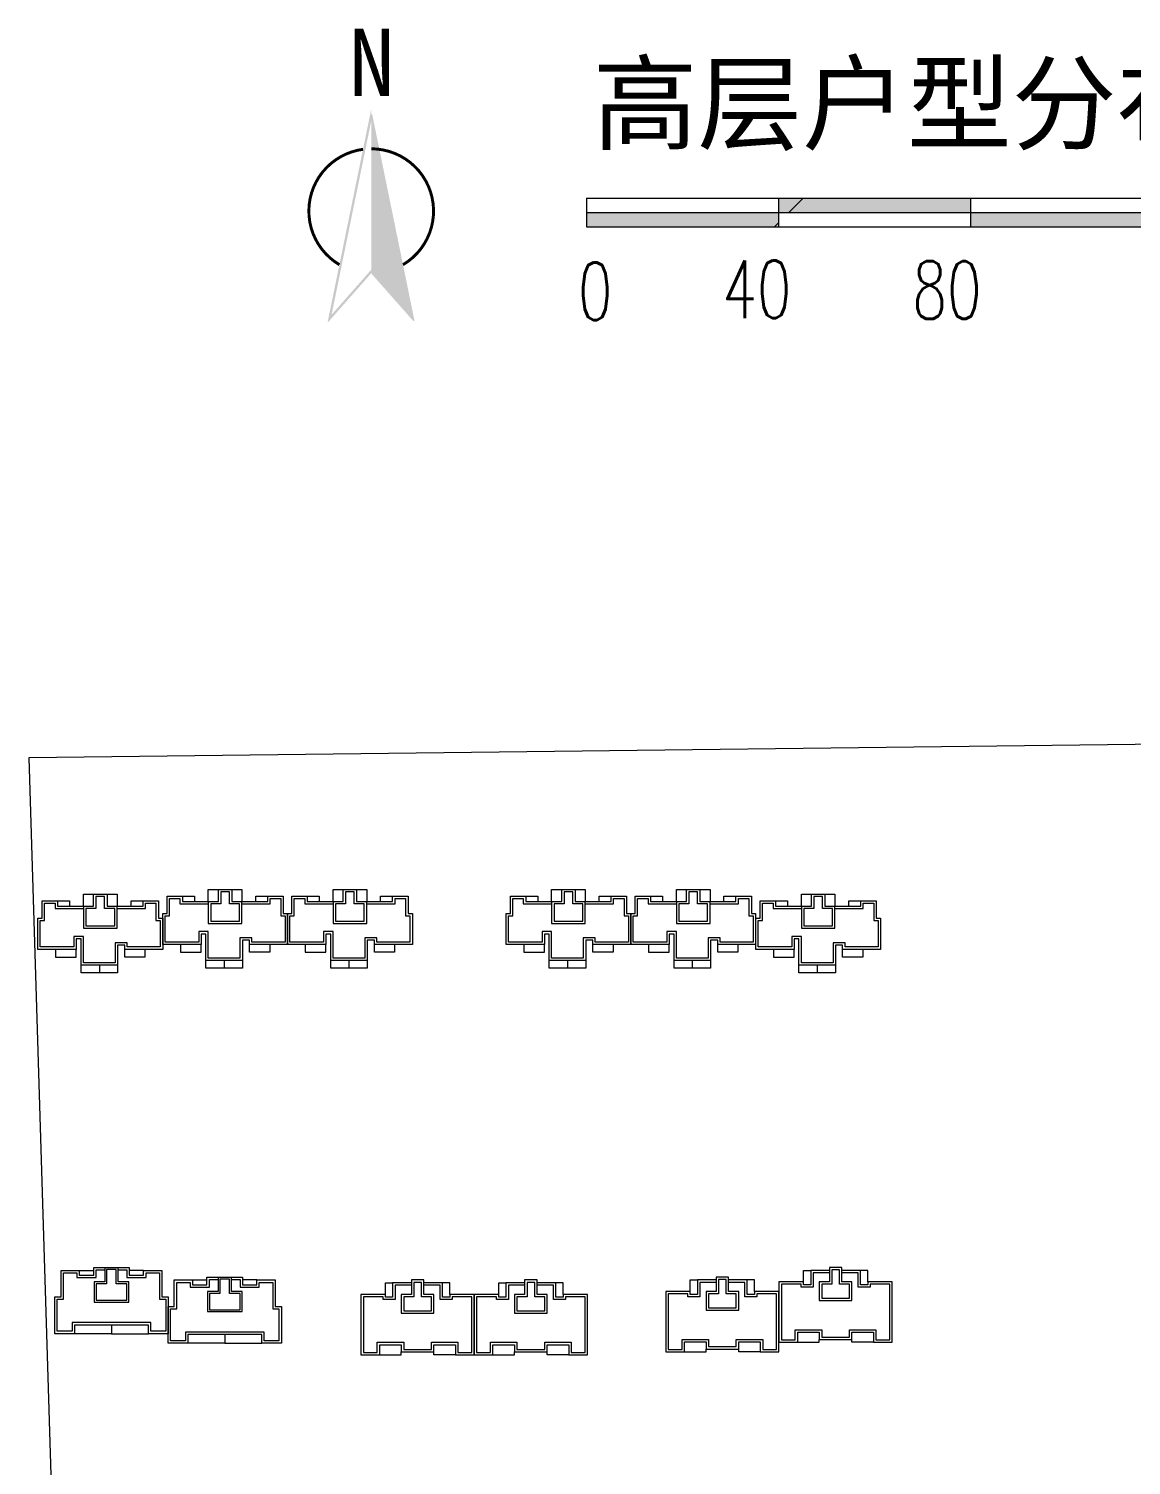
# Model space of a CAD drawing. Extents: x 110900 to 173900, y 7197 to 51694.
# Drawn here: x 114256 to 116553, y 16485 to 19480 of the extents above; entities that cross this region are included whole.
import ezdxf
from ezdxf.enums import TextEntityAlignment as Align

# ---------------------------------------------------------------- set-up
doc = ezdxf.new("R2010")
doc.units = 0
doc.header["$LTSCALE"] = 1000
doc.header["$MEASUREMENT"] = 0
for name, color, linetype, lineweight in [('140', 2, 'Continuous', 5), ('7-环境', 159, 'Continuous', 5), ('图框', 7, 'Continuous', 5)]:
    doc.layers.add(name, color=color, linetype=linetype, lineweight=lineweight)
doc.layers.add('PUB_TEXT', color=255, linetype='Continuous')
doc.styles.add('DIM_FONT', font='SIMPLEX.shx', dxfattribs={"width": 0.8})
doc.styles.add('GHHXMJ_DIM', font='SimSun.ttf')

msp = doc.modelspace()

# ---------------------------------------------------------------- hatches: boundary and pattern name
at = {"layer": '7-环境', "linetype": 'ByBlock'}
h = msp.add_hatch(dxfattribs=at)
h.set_pattern_fill('ANSI31', color=256, scale=1000, style=0)
h.set_pattern_definition([(45, (-89259.5, 90140.4), (-1122.532, 1122.532), [])])
h.paths.add_polyline_path([(115418.1, 19096.6), (115418.1, 19066.6), (115818.1, 19066.6), (115818.1, 19096.6)])
h.paths.add_polyline_path([(116218.1, 19096.6), (116218.1, 19126.6), (115818.1, 19126.6), (115818.1, 19096.6)])
h.paths.add_polyline_path([(116218.1, 19096.6), (116218.1, 19066.6), (117418.1, 19066.6), (117418.1, 19096.6)])
h = msp.add_hatch(dxfattribs=at)
h.set_pattern_fill('ANSI31', color=256, scale=1000, style=0)
h.set_pattern_definition([(45, (-89259.5, 90140.4), (-1122.532, 1122.532), [])])
h.paths.add_polyline_path([(115418.1, 19096.6), (115418.1, 19066.6), (115818.1, 19066.6), (115818.1, 19096.6)])
h.paths.add_polyline_path([(116218.1, 19096.6), (116218.1, 19126.6), (115818.1, 19126.6), (115818.1, 19096.6)])
h.paths.add_polyline_path([(116218.1, 19096.6), (116218.1, 19066.6), (117418.1, 19066.6), (117418.1, 19096.6)])
at = {"layer": '图框'}
for points in [[(114969.7, 19287), (114969.7, 19311.3), (114878.7, 18866.5), (114969.7, 18969.7), (114969.7, 18977.1), (114887.2, 18883.5)], [(114971.9, 19300.6, 0.00244), (114969.7, 19300.6), (114969.7, 18969.6), (115057.6, 18870.1, 0.002695), (115059.9, 18871)]]:
    msp.add_hatch(color=256, dxfattribs=at).paths.add_polyline_path(points)
h = msp.add_hatch(color=256, dxfattribs=at)
h.paths.add_polyline_path([(115818.1, 19066.6), (115818.1, 19096.6), (115418.1, 19096.6), (115418.1, 19066.6)])
h.paths.add_polyline_path([(116218.1, 19096.6), (116218.1, 19126.6), (115818.1, 19126.6), (115818.1, 19096.6)])
h.paths.add_polyline_path([(117418.1, 19066.6), (117418.1, 19096.6), (116218.1, 19096.6), (116218.1, 19066.6)])
h = msp.add_hatch(color=256, dxfattribs=at)
h.paths.add_polyline_path([(115818.1, 19066.6), (115818.1, 19096.6), (115418.1, 19096.6), (115418.1, 19066.6)])
h.paths.add_polyline_path([(116218.1, 19096.6), (116218.1, 19126.6), (115818.1, 19126.6), (115818.1, 19096.6)])
h.paths.add_polyline_path([(117418.1, 19066.6), (117418.1, 19096.6), (116218.1, 19096.6), (116218.1, 19066.6)])

# ---------------------------------------------------------------- linework, layer by layer
at = {"layer": '140', "color": 7}
for p, q in [((118050.6, 18005.7), (114256.3, 17960)), ((114256.3, 17960), (114394.5, 13487.7)), ((114370.4, 17650.6), (114370.4, 17675.6)), ((114370.4, 17675.6), (114391.4, 17675.6)), ((114391.4, 17650.6), (114391.4, 17675.6)), ((114391.4, 17675.6), (114419.4, 17675.6)), ((114414.4, 17670.6), (114396.4, 17670.6)), ((114396.4, 17670.6), (114396.4, 17645.6)), ((114414.4, 17645.6), (114414.4, 17670.6)), ((114419.4, 17675.6), (114419.4, 17650.6)), ((114419.4, 17675.6), (114440.4, 17675.6)), ((114440.4, 17675.6), (114440.4, 17650.6)), ((114544.4, 17671.6), (114576.4, 17671.6)), ((114544.4, 17635.6), (114544.4, 17671.6)), ((114549.4, 17630.6), (114549.4, 17666.6)), ((114549.4, 17666.6), (114571.4, 17666.6)), ((114571.4, 17666.6), (114571.4, 17655.6)), ((114576.4, 17671.6), (114576.4, 17660.6)), ((114576.4, 17671.6), (114601.4, 17671.6)), ((114601.4, 17671.6), (114601.4, 17660.6)), ((114630.4, 17660.6), (114630.4, 17685.6)), ((114630.4, 17685.6), (114651.4, 17685.6)), ((114651.4, 17660.6), (114651.4, 17685.6)), ((114651.4, 17685.6), (114679.4, 17685.6)), ((114674.4, 17680.6), (114656.4, 17680.6)), ((114656.4, 17680.6), (114656.4, 17655.6)), ((114674.4, 17655.6), (114674.4, 17680.6)), ((114679.4, 17685.6), (114679.4, 17660.6)), ((114679.4, 17685.6), (114700.4, 17685.6)), ((114700.4, 17685.6), (114700.4, 17660.6)), ((114729.4, 17660.6), (114729.4, 17671.6)), ((114729.4, 17671.6), (114754.4, 17671.6)), ((114754.4, 17660.6), (114754.4, 17671.6)), ((114754.4, 17671.6), (114786.4, 17671.6)), ((114759.4, 17655.6), (114759.4, 17666.6)), ((114759.4, 17666.6), (114781.4, 17666.6)), ((114781.4, 17666.6), (114781.4, 17630.6)), ((114786.4, 17671.6), (114786.4, 17635.6)), ((114804.4, 17671.6), (114836.4, 17671.6)), ((114804.4, 17635.6), (114804.4, 17671.6)), ((114809.4, 17630.6), (114809.4, 17666.6)), ((114809.4, 17666.6), (114831.4, 17666.6)), ((114831.4, 17666.6), (114831.4, 17655.6)), ((114836.4, 17671.6), (114836.4, 17660.6)), ((114836.4, 17671.6), (114861.4, 17671.6)), ((114861.4, 17671.6), (114861.4, 17660.6)), ((114890.4, 17660.6), (114890.4, 17685.6)), ((114890.4, 17685.6), (114911.4, 17685.6)), ((114911.4, 17660.6), (114911.4, 17685.6)), ((114911.4, 17685.6), (114939.4, 17685.6)), ((114934.4, 17680.6), (114916.4, 17680.6)), ((114916.4, 17680.6), (114916.4, 17655.6)), ((114934.4, 17655.6), (114934.4, 17680.6)), ((114939.4, 17685.6), (114939.4, 17660.6)), ((114939.4, 17685.6), (114960.4, 17685.6)), ((114960.4, 17685.6), (114960.4, 17660.6)), ((114989.4, 17660.6), (114989.4, 17671.6)), ((114989.4, 17671.6), (115014.4, 17671.6)), ((115014.4, 17660.6), (115014.4, 17671.6)), ((115014.4, 17671.6), (115046.4, 17671.6)), ((115019.4, 17655.6), (115019.4, 17666.6)), ((115019.4, 17666.6), (115041.4, 17666.6)), ((115041.4, 17666.6), (115041.4, 17630.6)), ((115046.4, 17671.6), (115046.4, 17635.6)), ((115259.6, 17671.6), (115291.6, 17671.6)), ((115259.6, 17635.6), (115259.6, 17671.6)), ((115264.6, 17630.6), (115264.6, 17666.6)), ((115264.6, 17666.6), (115286.6, 17666.6)), ((115286.6, 17666.6), (115286.6, 17655.6)), ((115291.6, 17671.6), (115291.6, 17660.6)), ((115291.6, 17671.6), (115316.6, 17671.6)), ((115316.6, 17671.6), (115316.6, 17660.6)), ((115345.6, 17660.6), (115345.6, 17685.6)), ((115345.6, 17685.6), (115366.6, 17685.6)), ((115366.6, 17660.6), (115366.6, 17685.6)), ((115366.6, 17685.6), (115394.6, 17685.6)), ((115389.6, 17680.6), (115371.6, 17680.6)), ((115371.6, 17680.6), (115371.6, 17655.6)), ((115389.6, 17655.6), (115389.6, 17680.6)), ((115394.6, 17685.6), (115394.6, 17660.6)), ((115394.6, 17685.6), (115415.6, 17685.6)), ((115415.6, 17685.6), (115415.6, 17660.6)), ((115444.6, 17660.6), (115444.6, 17671.6)), ((115444.6, 17671.6), (115469.6, 17671.6)), ((115469.6, 17660.6), (115469.6, 17671.6)), ((115469.6, 17671.6), (115501.6, 17671.6)), ((115474.6, 17655.6), (115474.6, 17666.6)), ((115474.6, 17666.6), (115496.6, 17666.6)), ((115496.6, 17666.6), (115496.6, 17630.6)), ((115501.6, 17671.6), (115501.6, 17635.6)), ((115519.6, 17671.6), (115551.6, 17671.6)), ((115519.6, 17635.6), (115519.6, 17671.6)), ((115524.6, 17630.6), (115524.6, 17666.6)), ((115524.6, 17666.6), (115546.6, 17666.6)), ((115546.6, 17666.6), (115546.6, 17655.6)), ((115551.6, 17671.6), (115551.6, 17660.6)), ((115551.6, 17671.6), (115576.6, 17671.6)), ((115576.6, 17671.6), (115576.6, 17660.6)), ((115605.6, 17660.6), (115605.6, 17685.6)), ((115605.6, 17685.6), (115626.6, 17685.6)), ((115626.6, 17660.6), (115626.6, 17685.6)), ((115626.6, 17685.6), (115654.6, 17685.6)), ((115649.6, 17680.6), (115631.6, 17680.6)), ((115631.6, 17680.6), (115631.6, 17655.6)), ((115649.6, 17655.6), (115649.6, 17680.6)), ((115654.6, 17685.6), (115654.6, 17660.6)), ((115654.6, 17685.6), (115675.6, 17685.6)), ((115675.6, 17685.6), (115675.6, 17660.6)), ((115704.6, 17660.6), (115704.6, 17671.6)), ((115704.6, 17671.6), (115729.6, 17671.6)), ((115729.6, 17660.6), (115729.6, 17671.6)), ((115729.6, 17671.6), (115761.6, 17671.6)), ((115734.6, 17655.6), (115734.6, 17666.6)), ((115734.6, 17666.6), (115756.6, 17666.6)), ((115756.6, 17666.6), (115756.6, 17630.6)), ((115761.6, 17671.6), (115761.6, 17635.6)), ((115865.8, 17650.6), (115865.8, 17675.6)), ((115865.8, 17675.6), (115886.8, 17675.6)), ((115886.8, 17650.6), (115886.8, 17675.6)), ((115886.8, 17675.6), (115914.8, 17675.6)), ((115909.8, 17670.6), (115891.8, 17670.6)), ((115891.8, 17670.6), (115891.8, 17645.6)), ((115909.8, 17645.6), (115909.8, 17670.6)), ((115914.8, 17675.6), (115914.8, 17650.6)), ((115914.8, 17675.6), (115935.8, 17675.6)), ((115935.8, 17675.6), (115935.8, 17650.6)), ((114284.4, 17661.6), (114316.4, 17661.6)), ((114284.4, 17625.6), (114284.4, 17661.6)), ((114289.4, 17620.6), (114289.4, 17656.6)), ((114289.4, 17656.6), (114311.4, 17656.6)), ((114311.4, 17656.6), (114311.4, 17645.6)), ((114311.4, 17645.6), (114370.4, 17645.6)), ((114316.4, 17661.6), (114316.4, 17650.6)), ((114316.4, 17661.6), (114341.4, 17661.6)), ((114316.4, 17650.6), (114391.4, 17650.6)), ((114341.4, 17661.6), (114341.4, 17650.6)), ((114370.4, 17650.6), (114370.4, 17604.6)), ((114375.4, 17645.6), (114375.4, 17609.6)), ((114396.4, 17645.6), (114375.4, 17645.6)), ((114435.4, 17645.6), (114414.4, 17645.6)), ((114419.4, 17650.6), (114494.4, 17650.6)), ((114435.4, 17609.6), (114435.4, 17645.6)), ((114440.4, 17604.6), (114440.4, 17650.6)), ((114440.4, 17645.6), (114499.4, 17645.6)), ((114469.4, 17650.6), (114469.4, 17661.6)), ((114469.4, 17661.6), (114494.4, 17661.6)), ((114494.4, 17650.6), (114494.4, 17661.6)), ((114494.4, 17661.6), (114526.4, 17661.6)), ((114499.4, 17645.6), (114499.4, 17656.6)), ((114499.4, 17656.6), (114521.4, 17656.6)), ((114521.4, 17656.6), (114521.4, 17620.6)), ((114526.4, 17661.6), (114526.4, 17625.6)), ((114571.4, 17655.6), (114630.4, 17655.6)), ((114576.4, 17660.6), (114651.4, 17660.6)), ((114630.4, 17660.6), (114630.4, 17614.6)), ((114635.4, 17655.6), (114635.4, 17619.6)), ((114656.4, 17655.6), (114635.4, 17655.6)), ((114695.4, 17655.6), (114674.4, 17655.6)), ((114679.4, 17660.6), (114754.4, 17660.6)), ((114695.4, 17619.6), (114695.4, 17655.6)), ((114700.4, 17614.6), (114700.4, 17660.6)), ((114700.4, 17655.6), (114759.4, 17655.6)), ((114831.4, 17655.6), (114890.4, 17655.6)), ((114836.4, 17660.6), (114911.4, 17660.6)), ((114890.4, 17660.6), (114890.4, 17614.6)), ((114895.4, 17655.6), (114895.4, 17619.6)), ((114916.4, 17655.6), (114895.4, 17655.6)), ((114955.4, 17655.6), (114934.4, 17655.6)), ((114939.4, 17660.6), (115014.4, 17660.6)), ((114955.4, 17619.6), (114955.4, 17655.6)), ((114960.4, 17614.6), (114960.4, 17660.6)), ((114960.4, 17655.6), (115019.4, 17655.6)), ((115286.6, 17655.6), (115345.6, 17655.6)), ((115291.6, 17660.6), (115366.6, 17660.6)), ((115345.6, 17660.6), (115345.6, 17614.6)), ((115350.6, 17655.6), (115350.6, 17619.6)), ((115371.6, 17655.6), (115350.6, 17655.6)), ((115410.6, 17655.6), (115389.6, 17655.6)), ((115394.6, 17660.6), (115469.6, 17660.6)), ((115410.6, 17619.6), (115410.6, 17655.6)), ((115415.6, 17614.6), (115415.6, 17660.6)), ((115415.6, 17655.6), (115474.6, 17655.6)), ((115546.6, 17655.6), (115605.6, 17655.6)), ((115551.6, 17660.6), (115626.6, 17660.6)), ((115605.6, 17660.6), (115605.6, 17614.6)), ((115610.6, 17655.6), (115610.6, 17619.6)), ((115631.6, 17655.6), (115610.6, 17655.6)), ((115670.6, 17655.6), (115649.6, 17655.6)), ((115654.6, 17660.6), (115729.6, 17660.6)), ((115670.6, 17619.6), (115670.6, 17655.6)), ((115675.6, 17614.6), (115675.6, 17660.6)), ((115675.6, 17655.6), (115734.6, 17655.6)), ((115779.8, 17661.6), (115811.8, 17661.6)), ((115779.8, 17625.6), (115779.8, 17661.6)), ((115784.8, 17620.6), (115784.8, 17656.6)), ((115784.8, 17656.6), (115806.8, 17656.6)), ((115806.8, 17656.6), (115806.8, 17645.6)), ((115806.8, 17645.6), (115865.8, 17645.6)), ((115811.8, 17661.6), (115811.8, 17650.6)), ((115811.8, 17661.6), (115836.8, 17661.6)), ((115811.8, 17650.6), (115886.8, 17650.6)), ((115836.8, 17661.6), (115836.8, 17650.6)), ((115865.8, 17650.6), (115865.8, 17604.6)), ((115870.8, 17645.6), (115870.8, 17609.6)), ((115891.8, 17645.6), (115870.8, 17645.6)), ((115930.8, 17645.6), (115909.8, 17645.6)), ((115914.8, 17650.6), (115989.8, 17650.6)), ((115930.8, 17609.6), (115930.8, 17645.6)), ((115935.8, 17604.6), (115935.8, 17650.6)), ((115935.8, 17645.6), (115994.8, 17645.6)), ((115964.8, 17650.6), (115964.8, 17661.6)), ((115964.8, 17661.6), (115989.8, 17661.6)), ((115989.8, 17650.6), (115989.8, 17661.6)), ((115989.8, 17661.6), (116021.8, 17661.6)), ((115994.8, 17645.6), (115994.8, 17656.6)), ((115994.8, 17656.6), (116016.8, 17656.6)), ((116016.8, 17656.6), (116016.8, 17620.6)), ((116021.8, 17661.6), (116021.8, 17625.6)), ((114275.4, 17560.6), (114275.4, 17625.6)), ((114275.4, 17625.6), (114284.4, 17625.6)), ((114280.4, 17565.6), (114280.4, 17620.6)), ((114280.4, 17620.6), (114289.4, 17620.6)), ((114375.4, 17609.6), (114435.4, 17609.6)), ((114521.4, 17620.6), (114530.4, 17620.6)), ((114526.4, 17625.6), (114535.4, 17625.6)), ((114530.4, 17620.6), (114530.4, 17565.6)), ((114535.4, 17570.6), (114535.4, 17635.6)), ((114535.4, 17635.6), (114544.4, 17635.6)), ((114535.4, 17625.6), (114535.4, 17560.6)), ((114540.4, 17575.6), (114540.4, 17630.6)), ((114540.4, 17630.6), (114549.4, 17630.6)), ((114630.4, 17614.6), (114700.4, 17614.6)), ((114635.4, 17619.6), (114695.4, 17619.6)), ((114781.4, 17630.6), (114790.4, 17630.6)), ((114786.4, 17635.6), (114795.4, 17635.6)), ((114790.4, 17630.6), (114790.4, 17575.6)), ((114795.4, 17570.6), (114795.4, 17635.6)), ((114795.4, 17635.6), (114804.4, 17635.6)), ((114795.4, 17635.6), (114795.4, 17570.6)), ((114800.4, 17575.6), (114800.4, 17630.6)), ((114800.4, 17630.6), (114809.4, 17630.6)), ((114890.4, 17614.6), (114960.4, 17614.6)), ((114895.4, 17619.6), (114955.4, 17619.6)), ((115041.4, 17630.6), (115050.4, 17630.6)), ((115046.4, 17635.6), (115055.4, 17635.6)), ((115050.4, 17630.6), (115050.4, 17575.6)), ((115055.4, 17635.6), (115055.4, 17570.6)), ((115250.6, 17570.6), (115250.6, 17635.6)), ((115250.6, 17635.6), (115259.6, 17635.6)), ((115255.6, 17575.6), (115255.6, 17630.6)), ((115255.6, 17630.6), (115264.6, 17630.6)), ((115345.6, 17614.6), (115415.6, 17614.6)), ((115350.6, 17619.6), (115410.6, 17619.6)), ((115496.6, 17630.6), (115505.6, 17630.6)), ((115501.6, 17635.6), (115510.6, 17635.6)), ((115505.6, 17630.6), (115505.6, 17575.6)), ((115510.6, 17570.6), (115510.6, 17635.6)), ((115510.6, 17635.6), (115519.6, 17635.6)), ((115510.6, 17635.6), (115510.6, 17570.6)), ((115515.6, 17575.6), (115515.6, 17630.6)), ((115515.6, 17630.6), (115524.6, 17630.6)), ((115605.6, 17614.6), (115675.6, 17614.6)), ((115610.6, 17619.6), (115670.6, 17619.6)), ((115756.6, 17630.6), (115765.6, 17630.6)), ((115761.6, 17635.6), (115770.6, 17635.6)), ((115765.6, 17630.6), (115765.6, 17575.6)), ((115770.6, 17635.6), (115770.6, 17570.6)), ((115770.8, 17560.6), (115770.8, 17625.6)), ((115770.8, 17625.6), (115779.8, 17625.6)), ((115775.8, 17565.6), (115775.8, 17620.6)), ((115775.8, 17620.6), (115784.8, 17620.6)), ((115870.8, 17609.6), (115930.8, 17609.6)), ((116016.8, 17620.6), (116025.8, 17620.6)), ((116021.8, 17625.6), (116030.8, 17625.6)), ((116025.8, 17620.6), (116025.8, 17565.6)), ((116030.8, 17625.6), (116030.8, 17560.6)), ((114370.4, 17587.6), (114350.4, 17587.6)), ((114350.4, 17587.6), (114350.4, 17565.6)), ((114365.4, 17582.6), (114355.4, 17582.6)), ((114355.4, 17582.6), (114355.4, 17560.6)), ((114365.4, 17527.6), (114365.4, 17582.6)), ((114370.4, 17604.6), (114440.4, 17604.6)), ((114370.4, 17532.6), (114370.4, 17587.6)), ((114630.4, 17597.6), (114610.4, 17597.6)), ((114610.4, 17597.6), (114610.4, 17575.6)), ((114625.4, 17592.6), (114615.4, 17592.6)), ((114615.4, 17592.6), (114615.4, 17570.6)), ((114625.4, 17537.6), (114625.4, 17592.6)), ((114630.4, 17542.6), (114630.4, 17597.6)), ((114721.4, 17584.6), (114696.4, 17584.6)), ((114696.4, 17584.6), (114696.4, 17542.6)), ((114716.4, 17579.6), (114701.4, 17579.6)), ((114701.4, 17579.6), (114701.4, 17537.6)), ((114716.4, 17570.6), (114716.4, 17579.6)), ((114721.4, 17575.6), (114721.4, 17584.6)), ((114890.4, 17597.6), (114870.4, 17597.6)), ((114870.4, 17597.6), (114870.4, 17575.6)), ((114885.4, 17592.6), (114875.4, 17592.6)), ((114875.4, 17592.6), (114875.4, 17570.6)), ((114885.4, 17537.6), (114885.4, 17592.6)), ((114890.4, 17542.6), (114890.4, 17597.6)), ((114981.4, 17584.6), (114956.4, 17584.6)), ((114956.4, 17584.6), (114956.4, 17542.6)), ((114976.4, 17579.6), (114961.4, 17579.6)), ((114961.4, 17579.6), (114961.4, 17537.6)), ((114976.4, 17570.6), (114976.4, 17579.6)), ((114981.4, 17575.6), (114981.4, 17584.6)), ((115345.6, 17597.6), (115325.6, 17597.6)), ((115325.6, 17597.6), (115325.6, 17575.6)), ((115340.6, 17592.6), (115330.6, 17592.6)), ((115330.6, 17592.6), (115330.6, 17570.6)), ((115340.6, 17537.6), (115340.6, 17592.6)), ((115345.6, 17542.6), (115345.6, 17597.6)), ((115436.6, 17584.6), (115411.6, 17584.6)), ((115411.6, 17584.6), (115411.6, 17542.6)), ((115431.6, 17579.6), (115416.6, 17579.6)), ((115416.6, 17579.6), (115416.6, 17537.6)), ((115431.6, 17570.6), (115431.6, 17579.6)), ((115436.6, 17575.6), (115436.6, 17584.6)), ((115605.6, 17597.6), (115585.6, 17597.6)), ((115585.6, 17597.6), (115585.6, 17575.6)), ((115600.6, 17592.6), (115590.6, 17592.6)), ((115590.6, 17592.6), (115590.6, 17570.6)), ((115600.6, 17537.6), (115600.6, 17592.6)), ((115605.6, 17542.6), (115605.6, 17597.6)), ((115696.6, 17584.6), (115671.6, 17584.6)), ((115671.6, 17584.6), (115671.6, 17542.6)), ((115691.6, 17579.6), (115676.6, 17579.6)), ((115676.6, 17579.6), (115676.6, 17537.6)), ((115691.6, 17570.6), (115691.6, 17579.6)), ((115696.6, 17575.6), (115696.6, 17584.6)), ((115865.8, 17587.6), (115845.8, 17587.6)), ((115845.8, 17587.6), (115845.8, 17565.6)), ((115860.8, 17582.6), (115850.8, 17582.6)), ((115850.8, 17582.6), (115850.8, 17560.6)), ((115860.8, 17527.6), (115860.8, 17582.6)), ((115865.8, 17604.6), (115935.8, 17604.6)), ((115865.8, 17532.6), (115865.8, 17587.6)), ((114355.4, 17560.6), (114275.4, 17560.6)), ((114350.4, 17565.6), (114280.4, 17565.6)), ((114312.4, 17560.6), (114312.4, 17544.6)), ((114355.4, 17544.6), (114355.4, 17560.6)), ((114461.4, 17574.6), (114436.4, 17574.6)), ((114436.4, 17574.6), (114436.4, 17532.6)), ((114456.4, 17569.6), (114441.4, 17569.6)), ((114441.4, 17569.6), (114441.4, 17527.6)), ((114456.4, 17560.6), (114456.4, 17569.6)), ((114535.4, 17560.6), (114456.4, 17560.6)), ((114456.4, 17544.6), (114456.4, 17560.6)), ((114461.4, 17565.6), (114461.4, 17574.6)), ((114530.4, 17565.6), (114461.4, 17565.6)), ((114498.4, 17560.6), (114498.4, 17544.6)), ((114615.4, 17570.6), (114535.4, 17570.6)), ((114610.4, 17575.6), (114540.4, 17575.6)), ((114572.4, 17570.6), (114572.4, 17554.6)), ((114572.4, 17554.6), (114615.4, 17554.6)), ((114615.4, 17554.6), (114615.4, 17570.6)), ((114795.4, 17570.6), (114716.4, 17570.6)), ((114716.4, 17554.6), (114716.4, 17570.6)), ((114758.4, 17554.6), (114716.4, 17554.6)), ((114790.4, 17575.6), (114721.4, 17575.6)), ((114758.4, 17570.6), (114758.4, 17554.6)), ((114875.4, 17570.6), (114795.4, 17570.6)), ((114870.4, 17575.6), (114800.4, 17575.6)), ((114832.4, 17570.6), (114832.4, 17554.6)), ((114832.4, 17554.6), (114875.4, 17554.6)), ((114875.4, 17554.6), (114875.4, 17570.6)), ((115055.4, 17570.6), (114976.4, 17570.6)), ((114976.4, 17554.6), (114976.4, 17570.6)), ((115018.4, 17554.6), (114976.4, 17554.6)), ((115050.4, 17575.6), (114981.4, 17575.6)), ((115018.4, 17570.6), (115018.4, 17554.6)), ((115330.6, 17570.6), (115250.6, 17570.6)), ((115325.6, 17575.6), (115255.6, 17575.6)), ((115287.6, 17570.6), (115287.6, 17554.6)), ((115287.6, 17554.6), (115330.6, 17554.6)), ((115330.6, 17554.6), (115330.6, 17570.6)), ((115510.6, 17570.6), (115431.6, 17570.6)), ((115431.6, 17554.6), (115431.6, 17570.6)), ((115473.6, 17554.6), (115431.6, 17554.6)), ((115505.6, 17575.6), (115436.6, 17575.6)), ((115473.6, 17570.6), (115473.6, 17554.6)), ((115590.6, 17570.6), (115510.6, 17570.6)), ((115585.6, 17575.6), (115515.6, 17575.6)), ((115547.6, 17570.6), (115547.6, 17554.6)), ((115547.6, 17554.6), (115590.6, 17554.6)), ((115590.6, 17554.6), (115590.6, 17570.6)), ((115770.6, 17570.6), (115691.6, 17570.6)), ((115691.6, 17554.6), (115691.6, 17570.6)), ((115733.6, 17554.6), (115691.6, 17554.6)), ((115765.6, 17575.6), (115696.6, 17575.6)), ((115733.6, 17570.6), (115733.6, 17554.6)), ((115850.8, 17560.6), (115770.8, 17560.6)), ((115845.8, 17565.6), (115775.8, 17565.6)), ((115807.8, 17560.6), (115807.8, 17544.6)), ((115850.8, 17544.6), (115850.8, 17560.6)), ((115956.8, 17574.6), (115931.8, 17574.6)), ((115931.8, 17574.6), (115931.8, 17532.6)), ((115951.8, 17569.6), (115936.8, 17569.6)), ((115936.8, 17569.6), (115936.8, 17527.6)), ((115951.8, 17560.6), (115951.8, 17569.6)), ((116030.8, 17560.6), (115951.8, 17560.6)), ((115951.8, 17544.6), (115951.8, 17560.6)), ((115956.8, 17565.6), (115956.8, 17574.6)), ((116025.8, 17565.6), (115956.8, 17565.6)), ((115993.8, 17560.6), (115993.8, 17544.6)), ((114312.4, 17544.6), (114355.4, 17544.6)), ((114441.4, 17527.6), (114365.4, 17527.6)), ((114365.4, 17511.6), (114365.4, 17527.6)), ((114436.4, 17532.6), (114370.4, 17532.6)), ((114403.4, 17527.6), (114403.4, 17511.6)), ((114441.4, 17527.6), (114441.4, 17511.6)), ((114498.4, 17544.6), (114456.4, 17544.6)), ((114701.4, 17537.6), (114625.4, 17537.6)), ((114625.4, 17521.6), (114625.4, 17537.6)), ((114701.4, 17521.6), (114625.4, 17521.6)), ((114696.4, 17542.6), (114630.4, 17542.6)), ((114663.4, 17537.6), (114663.4, 17521.6)), ((114701.4, 17537.6), (114701.4, 17521.6)), ((114961.4, 17537.6), (114885.4, 17537.6)), ((114885.4, 17521.6), (114885.4, 17537.6)), ((114961.4, 17521.6), (114885.4, 17521.6)), ((114956.4, 17542.6), (114890.4, 17542.6)), ((114923.4, 17537.6), (114923.4, 17521.6)), ((114961.4, 17537.6), (114961.4, 17521.6)), ((115416.6, 17537.6), (115340.6, 17537.6)), ((115340.6, 17521.6), (115340.6, 17537.6)), ((115416.6, 17521.6), (115340.6, 17521.6)), ((115411.6, 17542.6), (115345.6, 17542.6)), ((115378.6, 17537.6), (115378.6, 17521.6)), ((115416.6, 17537.6), (115416.6, 17521.6)), ((115676.6, 17537.6), (115600.6, 17537.6)), ((115600.6, 17521.6), (115600.6, 17537.6)), ((115676.6, 17521.6), (115600.6, 17521.6)), ((115671.6, 17542.6), (115605.6, 17542.6)), ((115638.6, 17537.6), (115638.6, 17521.6)), ((115676.6, 17537.6), (115676.6, 17521.6)), ((115807.8, 17544.6), (115850.8, 17544.6)), ((115936.8, 17527.6), (115860.8, 17527.6)), ((115860.8, 17511.6), (115860.8, 17527.6)), ((115931.8, 17532.6), (115865.8, 17532.6)), ((115898.8, 17527.6), (115898.8, 17511.6)), ((115936.8, 17527.6), (115936.8, 17511.6)), ((115993.8, 17544.6), (115951.8, 17544.6)), ((114441.4, 17511.6), (114365.4, 17511.6)), ((115936.8, 17511.6), (115860.8, 17511.6)), ((114323.6, 16836.6), (114323.6, 16891.6)), ((114323.6, 16891.6), (114361.6, 16891.6)), ((114359.6, 16891.6), (114361.6, 16891.6)), ((114361.6, 16891.6), (114361.6, 16881.6)), ((114361.6, 16891.6), (114391.6, 16891.6)), ((114391.6, 16881.6), (114391.6, 16897.6)), ((114391.6, 16897.6), (114465.6, 16897.6)), ((114396.6, 16876.6), (114396.6, 16892.6)), ((114396.6, 16892.6), (114414.6, 16892.6)), ((114414.6, 16897.6), (114414.6, 16867.6)), ((114418.6, 16893.6), (114418.6, 16863.6)), ((114438.6, 16893.6), (114418.6, 16893.6)), ((114438.6, 16863.6), (114438.6, 16893.6)), ((114442.6, 16867.6), (114442.6, 16897.6)), ((114442.6, 16892.6), (114460.6, 16892.6)), ((114460.6, 16892.6), (114460.6, 16876.6)), ((114465.6, 16897.6), (114465.6, 16881.6)), ((114495.6, 16891.6), (114465.6, 16891.6)), ((114495.6, 16881.6), (114495.6, 16891.6)), ((114495.6, 16891.6), (114533.6, 16891.6)), ((114533.6, 16891.6), (114533.6, 16836.6)), ((115870.2, 16867.6), (115870.2, 16891.6)), ((115870.2, 16891.6), (115885.2, 16891.6)), ((115924.2, 16891.6), (115885.2, 16891.6)), ((115885.2, 16891.6), (115885.2, 16861.6)), ((115950.2, 16897.6), (115924.2, 16897.6)), ((115924.2, 16897.6), (115924.2, 16891.6)), ((115924.2, 16891.6), (115924.2, 16867.6)), ((115945.2, 16892.6), (115929.2, 16892.6)), ((115929.2, 16892.6), (115929.2, 16891.6)), ((115929.2, 16891.6), (115929.2, 16862.6)), ((115945.2, 16862.6), (115945.2, 16892.6)), ((115950.2, 16891.6), (115950.2, 16897.6)), ((115950.2, 16867.6), (115950.2, 16897.6)), ((115989.2, 16891.6), (115950.2, 16891.6)), ((115989.2, 16861.6), (115989.2, 16891.6)), ((116004.2, 16891.6), (115989.2, 16891.6)), ((116004.2, 16867.6), (116004.2, 16891.6)), ((114328.6, 16831.6), (114328.6, 16886.6)), ((114328.6, 16886.6), (114356.6, 16886.6)), ((114356.6, 16886.6), (114356.6, 16876.6)), ((114356.6, 16876.6), (114396.6, 16876.6)), ((114361.6, 16881.6), (114391.6, 16881.6)), ((114414.6, 16867.6), (114392.6, 16867.6)), ((114392.6, 16867.6), (114392.6, 16825.6)), ((114418.6, 16863.6), (114396.6, 16863.6)), ((114396.6, 16863.6), (114396.6, 16829.6)), ((114460.6, 16863.6), (114438.6, 16863.6)), ((114464.6, 16867.6), (114442.6, 16867.6)), ((114460.6, 16876.6), (114500.6, 16876.6)), ((114460.6, 16829.6), (114460.6, 16863.6)), ((114464.6, 16825.6), (114464.6, 16867.6)), ((114465.6, 16881.6), (114495.6, 16881.6)), ((114500.6, 16876.6), (114500.6, 16886.6)), ((114500.6, 16886.6), (114528.6, 16886.6)), ((114528.6, 16886.6), (114528.6, 16831.6)), ((114559.6, 16816.6), (114559.6, 16871.6)), ((114559.6, 16871.6), (114597.6, 16871.6)), ((114564.6, 16811.6), (114564.6, 16866.6)), ((114564.6, 16866.6), (114592.6, 16866.6)), ((114592.6, 16866.6), (114592.6, 16856.6)), ((114595.6, 16871.6), (114597.6, 16871.6)), ((114597.6, 16871.6), (114597.6, 16861.6)), ((114597.6, 16871.6), (114627.6, 16871.6)), ((114597.6, 16861.6), (114627.6, 16861.6)), ((114627.6, 16861.6), (114627.6, 16877.6)), ((114627.6, 16877.6), (114701.6, 16877.6)), ((114632.6, 16856.6), (114632.6, 16872.6)), ((114632.6, 16872.6), (114650.6, 16872.6)), ((114650.6, 16877.6), (114650.6, 16847.6)), ((114654.6, 16873.6), (114654.6, 16843.6)), ((114674.6, 16873.6), (114654.6, 16873.6)), ((114674.6, 16843.6), (114674.6, 16873.6)), ((114678.6, 16847.6), (114678.6, 16877.6)), ((114678.6, 16872.6), (114696.6, 16872.6)), ((114696.6, 16872.6), (114696.6, 16856.6)), ((114701.6, 16877.6), (114701.6, 16861.6)), ((114731.6, 16871.6), (114701.6, 16871.6)), ((114701.6, 16861.6), (114731.6, 16861.6)), ((114731.6, 16861.6), (114731.6, 16871.6)), ((114731.6, 16871.6), (114769.6, 16871.6)), ((114736.6, 16856.6), (114736.6, 16866.6)), ((114736.6, 16866.6), (114764.6, 16866.6)), ((114764.6, 16866.6), (114764.6, 16811.6)), ((114769.6, 16871.6), (114769.6, 16816.6)), ((114999.4, 16841.6), (114999.4, 16865.6)), ((114999.4, 16865.6), (115014.4, 16865.6)), ((115053.4, 16865.6), (115014.4, 16865.6)), ((115014.4, 16865.6), (115014.4, 16835.6)), ((115053.4, 16860.6), (115019.4, 16860.6)), ((115019.4, 16860.6), (115019.4, 16830.6)), ((115079.4, 16871.6), (115053.4, 16871.6)), ((115053.4, 16871.6), (115053.4, 16865.6)), ((115053.4, 16865.6), (115053.4, 16841.6)), ((115074.4, 16866.6), (115058.4, 16866.6)), ((115058.4, 16866.6), (115058.4, 16865.6)), ((115058.4, 16865.6), (115058.4, 16836.6)), ((115074.4, 16836.6), (115074.4, 16866.6)), ((115079.4, 16865.6), (115079.4, 16871.6)), ((115079.4, 16841.6), (115079.4, 16871.6)), ((115118.4, 16865.6), (115079.4, 16865.6)), ((115113.4, 16860.6), (115079.4, 16860.6)), ((115113.4, 16830.6), (115113.4, 16860.6)), ((115118.4, 16835.6), (115118.4, 16865.6)), ((115133.4, 16865.6), (115118.4, 16865.6)), ((115133.4, 16841.6), (115133.4, 16865.6)), ((115235.4, 16841.6), (115235.4, 16865.6)), ((115235.4, 16865.6), (115250.4, 16865.6)), ((115289.4, 16865.6), (115250.4, 16865.6)), ((115250.4, 16865.6), (115250.4, 16835.6)), ((115289.4, 16860.6), (115255.4, 16860.6)), ((115255.4, 16860.6), (115255.4, 16830.6)), ((115315.4, 16871.6), (115289.4, 16871.6)), ((115289.4, 16871.6), (115289.4, 16865.6)), ((115289.4, 16865.6), (115289.4, 16841.6)), ((115310.4, 16866.6), (115294.4, 16866.6)), ((115294.4, 16866.6), (115294.4, 16865.6)), ((115294.4, 16865.6), (115294.4, 16836.6)), ((115310.4, 16836.6), (115310.4, 16866.6)), ((115315.4, 16865.6), (115315.4, 16871.6)), ((115315.4, 16841.6), (115315.4, 16871.6)), ((115354.4, 16865.6), (115315.4, 16865.6)), ((115349.4, 16860.6), (115315.4, 16860.6)), ((115349.4, 16830.6), (115349.4, 16860.6)), ((115354.4, 16835.6), (115354.4, 16865.6)), ((115369.4, 16865.6), (115354.4, 16865.6)), ((115369.4, 16841.6), (115369.4, 16865.6)), ((115634.2, 16847.6), (115634.2, 16871.6)), ((115634.2, 16871.6), (115649.2, 16871.6)), ((115688.2, 16871.6), (115649.2, 16871.6)), ((115649.2, 16871.6), (115649.2, 16841.6)), ((115688.2, 16866.6), (115654.2, 16866.6)), ((115654.2, 16866.6), (115654.2, 16836.6)), ((115714.2, 16877.6), (115688.2, 16877.6)), ((115688.2, 16877.6), (115688.2, 16871.6)), ((115688.2, 16871.6), (115688.2, 16847.6)), ((115709.2, 16872.6), (115693.2, 16872.6)), ((115693.2, 16872.6), (115693.2, 16871.6)), ((115693.2, 16871.6), (115693.2, 16842.6)), ((115709.2, 16842.6), (115709.2, 16872.6)), ((115714.2, 16871.6), (115714.2, 16877.6)), ((115714.2, 16847.6), (115714.2, 16877.6)), ((115753.2, 16871.6), (115714.2, 16871.6)), ((115748.2, 16866.6), (115714.2, 16866.6)), ((115748.2, 16836.6), (115748.2, 16866.6)), ((115753.2, 16841.6), (115753.2, 16871.6)), ((115768.2, 16871.6), (115753.2, 16871.6)), ((115768.2, 16847.6), (115768.2, 16871.6)), ((115852.2, 16867.6), (115819.2, 16867.6)), ((115819.2, 16867.6), (115819.2, 16741.6)), ((115852.2, 16862.6), (115824.2, 16862.6)), ((115824.2, 16862.6), (115824.2, 16746.6)), ((115870.2, 16867.6), (115852.2, 16867.6)), ((115865.2, 16862.6), (115852.2, 16862.6)), ((115865.2, 16856.6), (115865.2, 16862.6)), ((115870.2, 16861.6), (115870.2, 16867.6)), ((115885.2, 16861.6), (115870.2, 16861.6)), ((115924.2, 16886.6), (115890.2, 16886.6)), ((115890.2, 16886.6), (115890.2, 16856.6)), ((115924.2, 16867.6), (115903.2, 16867.6)), ((115903.2, 16867.6), (115903.2, 16828.6)), ((115929.2, 16862.6), (115908.2, 16862.6)), ((115908.2, 16862.6), (115908.2, 16833.6)), ((115966.2, 16862.6), (115945.2, 16862.6)), ((115984.2, 16886.6), (115950.2, 16886.6)), ((115971.2, 16867.6), (115950.2, 16867.6)), ((115966.2, 16833.6), (115966.2, 16862.6)), ((115971.2, 16828.6), (115971.2, 16867.6)), ((115984.2, 16856.6), (115984.2, 16886.6)), ((116004.2, 16861.6), (115989.2, 16861.6)), ((116022.2, 16867.6), (116004.2, 16867.6)), ((116004.2, 16867.6), (116004.2, 16861.6)), ((116022.2, 16862.6), (116009.2, 16862.6)), ((116009.2, 16862.6), (116009.2, 16856.6)), ((116055.2, 16867.6), (116022.2, 16867.6)), ((116050.2, 16862.6), (116022.2, 16862.6)), ((116050.2, 16746.6), (116050.2, 16862.6)), ((116055.2, 16741.6), (116055.2, 16867.6)), ((114310.6, 16759.6), (114310.6, 16836.6)), ((114310.6, 16836.6), (114323.6, 16836.6)), ((114315.6, 16764.6), (114315.6, 16831.6)), ((114315.6, 16831.6), (114328.6, 16831.6)), ((114396.6, 16829.6), (114460.6, 16829.6)), ((114528.6, 16831.6), (114541.6, 16831.6)), ((114533.6, 16836.6), (114546.6, 16836.6)), ((114541.6, 16831.6), (114541.6, 16764.6)), ((114546.6, 16836.6), (114546.6, 16759.6)), ((114592.6, 16856.6), (114632.6, 16856.6)), ((114650.6, 16847.6), (114628.6, 16847.6)), ((114628.6, 16847.6), (114628.6, 16805.6)), ((114654.6, 16843.6), (114632.6, 16843.6)), ((114632.6, 16843.6), (114632.6, 16809.6)), ((114696.6, 16843.6), (114674.6, 16843.6)), ((114700.6, 16847.6), (114678.6, 16847.6)), ((114696.6, 16856.6), (114736.6, 16856.6)), ((114696.6, 16809.6), (114696.6, 16843.6)), ((114700.6, 16805.6), (114700.6, 16847.6)), ((114981.4, 16841.6), (114948.4, 16841.6)), ((114948.4, 16841.6), (114948.4, 16715.6)), ((114981.4, 16836.6), (114953.4, 16836.6)), ((114953.4, 16836.6), (114953.4, 16720.6)), ((114999.4, 16841.6), (114981.4, 16841.6)), ((114994.4, 16836.6), (114981.4, 16836.6)), ((114994.4, 16830.6), (114994.4, 16836.6)), ((115019.4, 16830.6), (114994.4, 16830.6)), ((114999.4, 16835.6), (114999.4, 16841.6)), ((115014.4, 16835.6), (114999.4, 16835.6)), ((115053.4, 16841.6), (115032.4, 16841.6)), ((115032.4, 16841.6), (115032.4, 16802.6)), ((115058.4, 16836.6), (115037.4, 16836.6)), ((115037.4, 16836.6), (115037.4, 16807.6)), ((115095.4, 16836.6), (115074.4, 16836.6)), ((115100.4, 16841.6), (115079.4, 16841.6)), ((115095.4, 16807.6), (115095.4, 16836.6)), ((115100.4, 16802.6), (115100.4, 16841.6)), ((115138.4, 16830.6), (115113.4, 16830.6)), ((115133.4, 16835.6), (115118.4, 16835.6)), ((115151.4, 16841.6), (115133.4, 16841.6)), ((115133.4, 16841.6), (115133.4, 16835.6)), ((115151.4, 16836.6), (115138.4, 16836.6)), ((115138.4, 16836.6), (115138.4, 16830.6)), ((115184.4, 16841.6), (115151.4, 16841.6)), ((115179.4, 16836.6), (115151.4, 16836.6)), ((115179.4, 16720.6), (115179.4, 16836.6)), ((115217.4, 16841.6), (115184.4, 16841.6)), ((115184.4, 16841.6), (115184.4, 16715.6)), ((115184.4, 16715.6), (115184.4, 16841.6)), ((115217.4, 16836.6), (115189.4, 16836.6)), ((115189.4, 16836.6), (115189.4, 16720.6)), ((115235.4, 16841.6), (115217.4, 16841.6)), ((115230.4, 16836.6), (115217.4, 16836.6)), ((115230.4, 16830.6), (115230.4, 16836.6)), ((115255.4, 16830.6), (115230.4, 16830.6)), ((115235.4, 16835.6), (115235.4, 16841.6)), ((115250.4, 16835.6), (115235.4, 16835.6)), ((115289.4, 16841.6), (115268.4, 16841.6)), ((115268.4, 16841.6), (115268.4, 16802.6)), ((115294.4, 16836.6), (115273.4, 16836.6)), ((115273.4, 16836.6), (115273.4, 16807.6)), ((115331.4, 16836.6), (115310.4, 16836.6)), ((115336.4, 16841.6), (115315.4, 16841.6)), ((115331.4, 16807.6), (115331.4, 16836.6)), ((115336.4, 16802.6), (115336.4, 16841.6)), ((115374.4, 16830.6), (115349.4, 16830.6)), ((115369.4, 16835.6), (115354.4, 16835.6)), ((115387.4, 16841.6), (115369.4, 16841.6)), ((115369.4, 16841.6), (115369.4, 16835.6)), ((115387.4, 16836.6), (115374.4, 16836.6)), ((115374.4, 16836.6), (115374.4, 16830.6)), ((115420.4, 16841.6), (115387.4, 16841.6)), ((115415.4, 16836.6), (115387.4, 16836.6)), ((115415.4, 16720.6), (115415.4, 16836.6)), ((115420.4, 16715.6), (115420.4, 16841.6)), ((115616.2, 16847.6), (115583.2, 16847.6)), ((115583.2, 16847.6), (115583.2, 16721.6)), ((115616.2, 16842.6), (115588.2, 16842.6)), ((115588.2, 16842.6), (115588.2, 16726.6)), ((115634.2, 16847.6), (115616.2, 16847.6)), ((115629.2, 16842.6), (115616.2, 16842.6)), ((115629.2, 16836.6), (115629.2, 16842.6)), ((115654.2, 16836.6), (115629.2, 16836.6)), ((115634.2, 16841.6), (115634.2, 16847.6)), ((115649.2, 16841.6), (115634.2, 16841.6)), ((115688.2, 16847.6), (115667.2, 16847.6)), ((115667.2, 16847.6), (115667.2, 16808.6)), ((115693.2, 16842.6), (115672.2, 16842.6)), ((115672.2, 16842.6), (115672.2, 16813.6)), ((115730.2, 16842.6), (115709.2, 16842.6)), ((115735.2, 16847.6), (115714.2, 16847.6)), ((115730.2, 16813.6), (115730.2, 16842.6)), ((115735.2, 16808.6), (115735.2, 16847.6)), ((115773.2, 16836.6), (115748.2, 16836.6)), ((115768.2, 16841.6), (115753.2, 16841.6)), ((115786.2, 16847.6), (115768.2, 16847.6)), ((115768.2, 16847.6), (115768.2, 16841.6)), ((115786.2, 16842.6), (115773.2, 16842.6)), ((115773.2, 16842.6), (115773.2, 16836.6)), ((115819.2, 16847.6), (115786.2, 16847.6)), ((115814.2, 16842.6), (115786.2, 16842.6)), ((115814.2, 16726.6), (115814.2, 16842.6)), ((115819.2, 16721.6), (115819.2, 16847.6)), ((115890.2, 16856.6), (115865.2, 16856.6)), ((115903.2, 16828.6), (115971.2, 16828.6)), ((115908.2, 16833.6), (115966.2, 16833.6)), ((116009.2, 16856.6), (115984.2, 16856.6)), ((114392.6, 16826.6), (114392.6, 16825.6)), ((114392.6, 16825.6), (114464.6, 16825.6)), ((114463.6, 16825.6), (114464.6, 16825.6)), ((114546.6, 16739.6), (114546.6, 16816.6)), ((114546.6, 16816.6), (114559.6, 16816.6)), ((114551.6, 16744.6), (114551.6, 16811.6)), ((114551.6, 16811.6), (114564.6, 16811.6)), ((114628.6, 16806.6), (114628.6, 16805.6)), ((114628.6, 16805.6), (114700.6, 16805.6)), ((114632.6, 16809.6), (114696.6, 16809.6)), ((114699.6, 16805.6), (114700.6, 16805.6)), ((114764.6, 16811.6), (114777.6, 16811.6)), ((114769.6, 16816.6), (114782.6, 16816.6)), ((114777.6, 16811.6), (114777.6, 16744.6)), ((114782.6, 16816.6), (114782.6, 16739.6)), ((115032.4, 16802.6), (115100.4, 16802.6)), ((115037.4, 16807.6), (115095.4, 16807.6)), ((115268.4, 16802.6), (115336.4, 16802.6)), ((115273.4, 16807.6), (115331.4, 16807.6)), ((115667.2, 16808.6), (115735.2, 16808.6)), ((115672.2, 16813.6), (115730.2, 16813.6)), ((114428.6, 16782.6), (114346.6, 16782.6)), ((114346.6, 16782.6), (114346.6, 16764.6)), ((114428.6, 16777.6), (114351.6, 16777.6)), ((114351.6, 16777.6), (114351.6, 16759.6)), ((114510.6, 16782.6), (114428.6, 16782.6)), ((114505.6, 16777.6), (114428.6, 16777.6)), ((114428.6, 16777.6), (114428.6, 16759.6)), ((114505.6, 16759.6), (114505.6, 16777.6)), ((114510.6, 16764.6), (114510.6, 16782.6)), ((115853.2, 16746.6), (115853.2, 16767.6)), ((115853.2, 16767.6), (115908.2, 16767.6)), ((115908.2, 16767.6), (115908.2, 16752.6)), ((115966.2, 16752.6), (115966.2, 16767.6)), ((115966.2, 16767.6), (116021.2, 16767.6)), ((116021.2, 16767.6), (116021.2, 16746.6)), ((114351.6, 16759.6), (114310.6, 16759.6)), ((114346.6, 16764.6), (114315.6, 16764.6)), ((114428.6, 16759.6), (114351.6, 16759.6)), ((114428.6, 16759.6), (114505.6, 16759.6)), ((114546.6, 16759.6), (114505.6, 16759.6)), ((114541.6, 16764.6), (114510.6, 16764.6)), ((114587.6, 16739.6), (114546.6, 16739.6)), ((114582.6, 16744.6), (114551.6, 16744.6)), ((114664.6, 16762.6), (114582.6, 16762.6)), ((114582.6, 16762.6), (114582.6, 16744.6)), ((114664.6, 16757.6), (114587.6, 16757.6)), ((114587.6, 16757.6), (114587.6, 16739.6)), ((114664.6, 16739.6), (114587.6, 16739.6)), ((114746.6, 16762.6), (114664.6, 16762.6)), ((114741.6, 16757.6), (114664.6, 16757.6)), ((114664.6, 16757.6), (114664.6, 16739.6)), ((114664.6, 16739.6), (114741.6, 16739.6)), ((114741.6, 16739.6), (114741.6, 16757.6)), ((114782.6, 16739.6), (114741.6, 16739.6)), ((114746.6, 16744.6), (114746.6, 16762.6)), ((114777.6, 16744.6), (114746.6, 16744.6)), ((114982.4, 16720.6), (114982.4, 16741.6)), ((114982.4, 16741.6), (115037.4, 16741.6)), ((115037.4, 16741.6), (115037.4, 16726.6)), ((115095.4, 16726.6), (115095.4, 16741.6)), ((115095.4, 16741.6), (115150.4, 16741.6)), ((115150.4, 16741.6), (115150.4, 16720.6)), ((115218.4, 16720.6), (115218.4, 16741.6)), ((115218.4, 16741.6), (115273.4, 16741.6)), ((115273.4, 16741.6), (115273.4, 16726.6)), ((115331.4, 16726.6), (115331.4, 16741.6)), ((115331.4, 16741.6), (115386.4, 16741.6)), ((115386.4, 16741.6), (115386.4, 16720.6)), ((115617.2, 16726.6), (115617.2, 16747.6)), ((115617.2, 16747.6), (115672.2, 16747.6)), ((115622.2, 16721.6), (115622.2, 16742.6)), ((115622.2, 16742.6), (115667.2, 16742.6)), ((115667.2, 16742.6), (115667.2, 16727.6)), ((115672.2, 16747.6), (115672.2, 16732.6)), ((115730.2, 16732.6), (115730.2, 16747.6)), ((115730.2, 16747.6), (115785.2, 16747.6)), ((115735.2, 16727.6), (115735.2, 16742.6)), ((115735.2, 16742.6), (115780.2, 16742.6)), ((115780.2, 16742.6), (115780.2, 16721.6)), ((115785.2, 16747.6), (115785.2, 16726.6)), ((115819.2, 16741.6), (115858.2, 16741.6)), ((115824.2, 16746.6), (115853.2, 16746.6)), ((115858.2, 16741.6), (115858.2, 16762.6)), ((115858.2, 16762.6), (115903.2, 16762.6)), ((115858.2, 16741.6), (115903.2, 16741.6)), ((115903.2, 16762.6), (115903.2, 16747.6)), ((115903.2, 16747.6), (115937.2, 16747.6)), ((115903.2, 16741.6), (115903.2, 16747.6)), ((115908.2, 16752.6), (115937.2, 16752.6)), ((115937.2, 16752.6), (115966.2, 16752.6)), ((115937.2, 16747.6), (115971.2, 16747.6)), ((115971.2, 16747.6), (115971.2, 16762.6)), ((115971.2, 16762.6), (116016.2, 16762.6)), ((115971.2, 16741.6), (115971.2, 16747.6)), ((116016.2, 16741.6), (115971.2, 16741.6)), ((116016.2, 16762.6), (116016.2, 16741.6)), ((116016.2, 16741.6), (116055.2, 16741.6)), ((116021.2, 16746.6), (116050.2, 16746.6)), ((114948.4, 16715.6), (114987.4, 16715.6)), ((114953.4, 16720.6), (114982.4, 16720.6)), ((114987.4, 16715.6), (114987.4, 16736.6)), ((114987.4, 16736.6), (115032.4, 16736.6)), ((114987.4, 16715.6), (115032.4, 16715.6)), ((115032.4, 16736.6), (115032.4, 16721.6)), ((115032.4, 16721.6), (115066.4, 16721.6)), ((115032.4, 16715.6), (115032.4, 16721.6)), ((115037.4, 16726.6), (115066.4, 16726.6)), ((115066.4, 16726.6), (115095.4, 16726.6)), ((115066.4, 16721.6), (115100.4, 16721.6)), ((115100.4, 16721.6), (115100.4, 16736.6)), ((115100.4, 16736.6), (115145.4, 16736.6)), ((115100.4, 16715.6), (115100.4, 16721.6)), ((115145.4, 16715.6), (115100.4, 16715.6)), ((115145.4, 16736.6), (115145.4, 16715.6)), ((115145.4, 16715.6), (115184.4, 16715.6)), ((115150.4, 16720.6), (115179.4, 16720.6)), ((115184.4, 16715.6), (115223.4, 16715.6)), ((115189.4, 16720.6), (115218.4, 16720.6)), ((115223.4, 16715.6), (115223.4, 16736.6)), ((115223.4, 16736.6), (115268.4, 16736.6)), ((115223.4, 16715.6), (115268.4, 16715.6)), ((115268.4, 16736.6), (115268.4, 16721.6)), ((115268.4, 16721.6), (115302.4, 16721.6)), ((115268.4, 16715.6), (115268.4, 16721.6)), ((115273.4, 16726.6), (115302.4, 16726.6)), ((115302.4, 16726.6), (115331.4, 16726.6)), ((115302.4, 16721.6), (115336.4, 16721.6)), ((115336.4, 16721.6), (115336.4, 16736.6)), ((115336.4, 16736.6), (115381.4, 16736.6)), ((115336.4, 16715.6), (115336.4, 16721.6)), ((115381.4, 16715.6), (115336.4, 16715.6)), ((115381.4, 16736.6), (115381.4, 16715.6)), ((115381.4, 16715.6), (115420.4, 16715.6)), ((115386.4, 16720.6), (115415.4, 16720.6)), ((115583.2, 16721.6), (115622.2, 16721.6)), ((115588.2, 16726.6), (115617.2, 16726.6)), ((115622.2, 16721.6), (115667.2, 16721.6)), ((115667.2, 16727.6), (115701.2, 16727.6)), ((115667.2, 16721.6), (115667.2, 16727.6)), ((115672.2, 16732.6), (115701.2, 16732.6)), ((115701.2, 16732.6), (115730.2, 16732.6)), ((115701.2, 16727.6), (115735.2, 16727.6)), ((115735.2, 16721.6), (115735.2, 16727.6)), ((115780.2, 16721.6), (115735.2, 16721.6)), ((115780.2, 16721.6), (115819.2, 16721.6)), ((115785.2, 16726.6), (115814.2, 16726.6))]:
    msp.add_line(p, q, dxfattribs=at)
at = {"layer": '图框'}
for p, q in [((115418.1, 19126.6), (115418.1, 19066.6)), ((115418.1, 19126.6), (117418.1, 19126.6)), ((115418.1, 19126.6), (115418.1, 19066.6)), ((115418.1, 19126.6), (117418.1, 19126.6)), ((115818.1, 19126.6), (115818.1, 19066.6)), ((115818.1, 19126.6), (115818.1, 19066.6)), ((116218.1, 19126.6), (116218.1, 19066.6)), ((116218.1, 19126.6), (116218.1, 19066.6)), ((115418.1, 19096.6), (117418.1, 19096.6)), ((115418.1, 19096.6), (117418.1, 19096.6)), ((115418.1, 19066.6), (117418.1, 19066.6)), ((115418.1, 19066.6), (117418.1, 19066.6))]:
    msp.add_line(p, q, dxfattribs=at)
at = {"layer": '图框', "const_width": 6.1}
for points in [[(114952.7, 19228.2, 0.712076), (114903.5, 18987.7)], [(115036, 18987.7, 0.762759), (114969.7, 19229.3)]]:
    msp.add_lwpolyline(points, format="xyb", dxfattribs=at)

# ---------------------------------------------------------------- texts
at = {"layer": 'PUB_TEXT', "linetype": 'ByBlock', "style": 'GHHXMJ_DIM'}
msp.add_text('N', height=140, dxfattribs=at).set_placement((114923.2, 19339.5))
at = {"layer": 'PUB_TEXT', "style": 'GHHXMJ_DIM'}
msp.add_text('高层户型分布示意图：', height=160, dxfattribs=at).set_placement((116522.3, 19323.9), align=Align.MIDDLE_CENTER)
msp.add_text('高层户型分布示意图：', height=160, dxfattribs=at).set_placement((116522.3, 19323.9), align=Align.MIDDLE_CENTER)
at = {"layer": '图框', "style": 'DIM_FONT', "width": 0.7}
for s, p in [('0', (115400.4, 18872.4)), ('0', (115400.4, 18872.4)), ('40', (115701, 18876.5)), ('40', (115701, 18876.5)), ('80', (116097.1, 18874.8)), ('80', (116097.1, 18874.8))]:
    msp.add_text(s, height=120, dxfattribs=at).set_placement(p)

doc.saveas('drawing.dxf')
